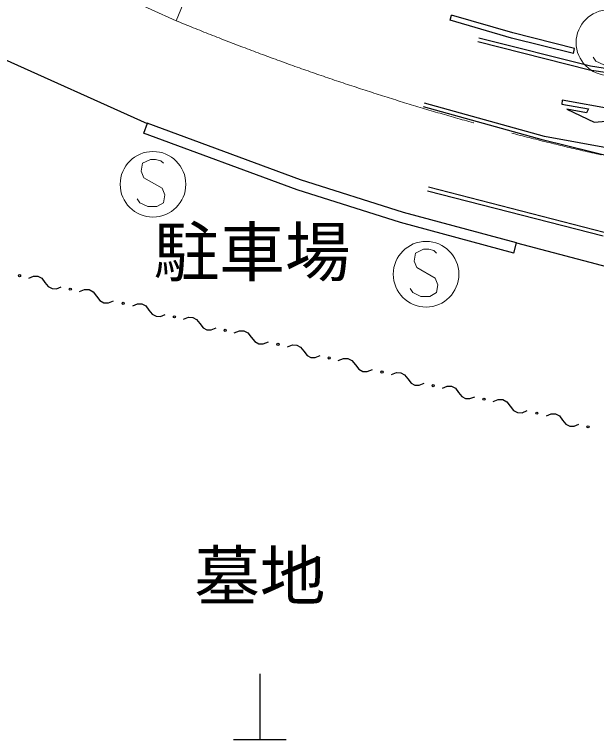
# Model space of a CAD drawing. Units: millimetres, scale not verified. Extents: x 40000 to 680000, y 20000 to 380000.
# Drawn here: x 419414 to 441578, y 258672 to 286290 of the extents above; entities that cross this region are included whole.
import ezdxf
from ezdxf.enums import TextEntityAlignment as Align

# ---------------------------------------------------------------- set-up
doc = ezdxf.new("R2010")
doc.units = ezdxf.units.MM
doc.header["$LTSCALE"] = 1000
doc.linetypes.add('CHAIN', pattern=[18.5, 12, -1.5, 3.5, -1.5])
for name, color, linetype, lineweight in [('M-BGD', 7, 'Continuous', 25), ('M-BGD-RSTR', 7, 'Continuous', 13), ('M-BMK', 2, 'CHAIN', 13), ('M-STR-HTXT', 7, 'Continuous', 13), ('M-STR-STRC', 7, 'Continuous', 25)]:
    doc.layers.add(name, color=color, linetype=linetype, lineweight=lineweight)
doc.styles.add('ＭＳ ゴシック', font='')
doc.styles.get('ＭＳ ゴシック').set_extended_font_data('MS Gothic')

msp = doc.modelspace()

# ---------------------------------------------------------------- linework, layer by layer
at = {"layer": 'M-BGD'}
for p, q in [((414242, 286737), (424466, 282141)), ((441346, 284321), (437095, 285392)), ((441316, 284174), (437058, 285247)), ((448743, 283166), (441346, 284321)), ((448725, 283017), (441316, 284174)), ((439595, 281647), (435033, 282918)), ((440273, 283031), (440257, 282870)), ((440257, 282870), (441269, 282694)), ((443041, 282524), (440273, 283031)), ((439562, 281500), (434993, 282774)), ((441196, 282545), (440449, 282678)), ((440449, 282678), (441484, 282188)), ((441269, 282694), (441196, 282545)), ((441484, 282188), (442611, 282285)), ((424466, 282141), (424328, 281763)), ((430307, 279995), (424467, 282150)), ((430178, 279616), (424329, 281775)), ((442385, 280805), (439560, 281501)), ((443861, 280862), (439595, 281647)), ((434223, 278751), (430307, 279995)), ((434110, 278367), (430178, 279616)), ((435137, 279578), (441835, 277857)), ((435174, 279723), (441870, 278004)), ((438528, 277586), (434223, 278751)), ((438424, 277200), (434110, 278367)), ((438424, 277200), (438528, 277586)), ((438528, 277586), (443590, 276266)), ((419956, 276247), (420141, 276322)), ((420141, 276322), (420306, 276320)), ((420306, 276320), (420450, 276240)), ((420450, 276240), (420574, 276083)), ((420574, 276083), (420698, 275926)), ((420698, 275926), (420842, 275846)), ((421007, 275843), (421193, 275918)), ((420842, 275846), (421007, 275843)), ((421888, 275733), (422083, 275812)), ((422083, 275812), (422256, 275809)), ((422256, 275809), (422408, 275726)), ((422408, 275726), (422538, 275561)), ((422538, 275561), (422668, 275396)), ((422668, 275396), (422819, 275312)), ((422993, 275309), (423187, 275388)), ((422819, 275312), (422993, 275309)), ((423918, 275194), (424103, 275269)), ((424103, 275269), (424268, 275266)), ((424268, 275266), (424413, 275187)), ((424413, 275187), (424536, 275029)), ((424536, 275029), (424660, 274872)), ((424660, 274872), (424805, 274793)), ((424970, 274790), (425155, 274865)), ((424805, 274793), (424970, 274790)), ((425851, 274680), (426036, 274755)), ((426036, 274755), (426201, 274753)), ((426201, 274753), (426346, 274673)), ((426346, 274673), (426469, 274516)), ((426469, 274516), (426593, 274359)), ((426593, 274359), (426737, 274279)), ((426737, 274279), (426902, 274276)), ((426902, 274276), (427088, 274351)), ((427784, 274166), (427978, 274245)), ((427978, 274245), (428152, 274242)), ((428152, 274242), (428303, 274159)), ((428303, 274159), (428433, 273994)), ((428433, 273994), (428563, 273829)), ((428563, 273829), (428715, 273745)), ((428715, 273745), (428888, 273742)), ((428888, 273742), (429083, 273821)), ((429813, 273627), (429999, 273702)), ((429999, 273702), (430164, 273699)), ((430164, 273699), (430308, 273620)), ((430308, 273620), (430432, 273462)), ((430432, 273462), (430556, 273305)), ((430556, 273305), (430700, 273226)), ((430700, 273226), (430865, 273223)), ((430865, 273223), (431050, 273298)), ((431746, 273113), (431941, 273192)), ((431941, 273192), (432114, 273189)), ((432114, 273189), (432266, 273105)), ((432266, 273105), (432396, 272941)), ((432396, 272941), (432526, 272776)), ((432526, 272776), (432677, 272692)), ((432677, 272692), (432850, 272689)), ((432850, 272689), (433045, 272768)), ((433776, 272574), (433961, 272649)), ((433961, 272649), (434126, 272646)), ((434126, 272646), (434270, 272566)), ((434270, 272566), (434394, 272409)), ((434394, 272409), (434518, 272252)), ((434518, 272252), (434662, 272172)), ((434662, 272172), (434827, 272170)), ((434827, 272170), (435013, 272245)), ((435709, 272060), (435894, 272135)), ((435894, 272135), (436059, 272132)), ((436059, 272132), (436203, 272053)), ((436203, 272053), (436327, 271896)), ((436327, 271896), (436451, 271738)), ((436451, 271738), (436595, 271659)), ((436595, 271659), (436760, 271656)), ((436760, 271656), (436946, 271731)), ((437641, 271546), (437836, 271625)), ((437836, 271625), (438009, 271622)), ((438009, 271622), (438161, 271538)), ((438161, 271538), (438291, 271374)), ((438291, 271374), (438421, 271209)), ((438421, 271209), (438572, 271125)), ((438572, 271125), (438746, 271122)), ((438746, 271122), (438940, 271201)), ((439671, 271007), (439856, 271082)), ((439856, 271082), (440021, 271079)), ((440021, 271079), (440166, 270999)), ((440166, 270999), (440289, 270842)), ((440289, 270842), (440413, 270685)), ((440413, 270685), (440558, 270605)), ((440723, 270603), (440908, 270678)), ((440558, 270605), (440723, 270603)), ((428754, 261172), (428754, 258672)), ((427754, 258672), (429754, 258672))]:
    msp.add_line(p, q, dxfattribs=at)
for centre, radius in [((419608, 276340), 40), ((421540, 275826), 40), ((423553, 275291), 42), ((425503, 274773), 40), ((427436, 274259), 40), ((429448, 273724), 42), ((431398, 273206), 40), ((433410, 272671), 42), ((435361, 272152), 40), ((437293, 271639), 40), ((439306, 271104), 42), ((441256, 270585), 40)]:
    msp.add_circle(centre, radius, dxfattribs=at)
at = {"layer": 'M-BGD-RSTR'}
for p, q in [((441553, 284518), (441453, 284668)), ((441853, 284368), (441553, 284518)), ((424288, 280621), (424238, 280321)), ((424588, 280771), (424288, 280621)), ((424788, 280771), (424588, 280771)), ((424988, 280721), (424788, 280771)), ((425088, 280621), (424988, 280721)), ((424238, 280321), (424338, 280071)), ((424338, 280071), (425038, 279671)), ((425038, 279671), (425138, 279421)), ((424188, 279121), (424088, 279271)), ((425138, 279421), (425088, 279121)), ((424488, 278971), (424188, 279121)), ((424838, 278971), (424488, 278971)), ((425088, 279121), (424838, 278971)), ((434987, 277346), (434687, 277196)), ((435187, 277346), (434987, 277346)), ((435387, 277296), (435187, 277346)), ((435487, 277196), (435387, 277296)), ((434687, 277196), (434637, 276896)), ((434637, 276896), (434737, 276646)), ((434737, 276646), (435437, 276246)), ((435437, 276246), (435537, 275996)), ((435537, 275996), (435487, 275696)), ((434587, 275696), (434487, 275846)), ((434887, 275546), (434587, 275696)), ((435487, 275696), (435237, 275546)), ((435237, 275546), (434887, 275546))]:
    msp.add_line(p, q, dxfattribs=at)
for centre in [(442053, 285218), (424688, 279821), (435087, 276396)]:
    msp.add_circle(centre, 1250, dxfattribs=at)
at = {"layer": 'M-BMK'}
msp.add_line((377251, 307998), (425568, 286053), dxfattribs=at)
msp.add_arc((463656, 378515), 100000, 247.61084, 273.4104, dxfattribs=at)
at = {"layer": 'M-STR-HTXT'}
msp.add_line((425568, 286053), (427472, 290677), dxfattribs=at)
at = {"layer": 'M-STR-STRC'}
for p, q in [((436006, 286069), (436062, 286261)), ((438389, 285586), (436062, 286261)), ((438336, 285392), (436006, 286069)), ((440746, 284992), (438389, 285586)), ((440697, 284798), (438336, 285392)), ((440697, 284798), (440746, 284992))]:
    msp.add_line(p, q, dxfattribs=at)

# ---------------------------------------------------------------- texts
at = {"layer": 'M-BGD', "style": 'ＭＳ ゴシック'}
for s, p in [('駐車場', (424714, 275778)), ('墓地', (426256, 263445))]:
    msp.add_text(s, height=1833, dxfattribs=at).set_placement(p, align=Align.BOTTOM_LEFT)

doc.saveas('drawing.dxf')
